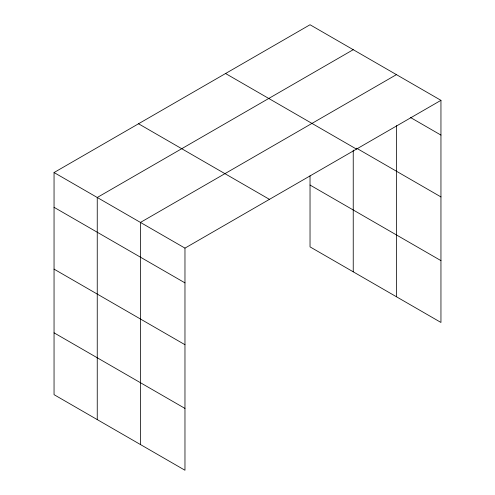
<?xml version="1.0" encoding="UTF-8"?>
<svg xmlns="http://www.w3.org/2000/svg" width="495" height="495" viewBox="0 0 495 495"><rect width="100%" height="100%" fill="white"/><g stroke="black" fill="none" stroke-linecap="round" stroke-linejoin="round"><path stroke-width="0.74" d="M440.952 100.337L310.031 24.75L54.048 172.545L54.048 394.664L184.969 470.25L184.969 248.125L440.952 100.337L440.952 322.455L310.031 246.875L310.031 175.83M396.439 125.625L396.439 296.759M353.238 49.692L97.249 197.486L97.249 419.605M396.439 74.634L140.456 222.428L140.456 444.553M410.392 117.445L440.952 135.092M356.561 148.197L440.952 196.923M225.559 73.52L356.474 149.106M310.031 185.043L440.952 260.63M138.526 123.769L269.441 199.355M54.048 172.545L184.969 248.125M54.048 207.3L184.969 282.88M54.048 269.132L184.969 344.712M54.048 332.832L184.969 408.418M353.238 150.115L353.238 271.817"/></g></svg>
